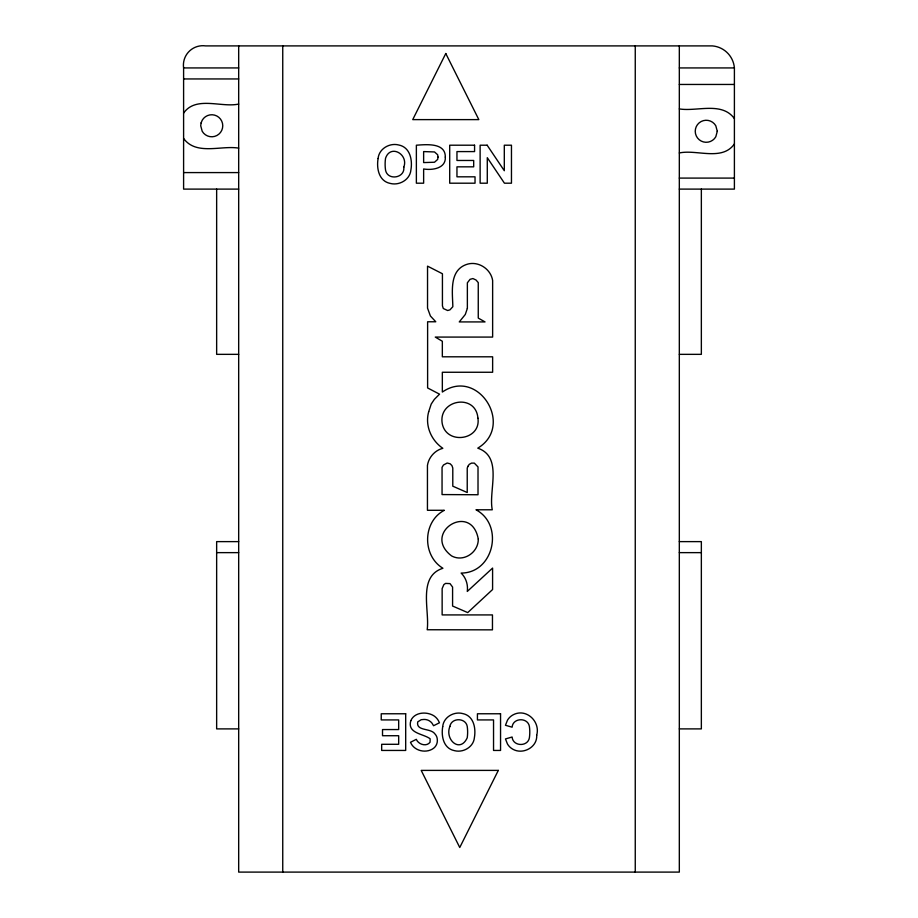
<?xml version="1.0" encoding="UTF-8"?>
<svg xmlns="http://www.w3.org/2000/svg" width="918" height="918" viewBox="0 0 918 918"><rect width="100%" height="100%" fill="white"/><g stroke="black" fill="none" stroke-linecap="round" stroke-linejoin="round"><path stroke-width="1.38" d="M183.6 113.109C195.832 95.564 221.422 107.876 238.68 104.067M734.4 143.931C722.168 161.476 696.578 149.164 679.32 152.973M238.68 189.108L183.6 189.108L183.6 67.932L238.68 67.932M679.32 67.932L734.4 67.932L734.4 189.108L679.32 189.108M183.6 78.948L238.68 78.948M679.32 84.456L734.4 84.456M679.32 108.909C696.773 111.847 721.915 101.267 734.4 118.617M238.68 148.131C221.227 145.193 196.085 155.773 183.6 138.423M183.6 172.584L238.68 172.584M679.32 178.092L734.4 178.092M238.68 354.348L216.648 354.348L216.648 189.108M679.32 354.348L701.352 354.348L701.352 189.108M238.68 541.62L216.648 541.62L216.648 728.892L238.68 728.892M679.32 541.62L701.352 541.62L701.352 728.892L679.32 728.892M216.648 552.636L238.68 552.636M679.32 552.636L701.352 552.636M679.32 45.9L679.32 872.1L238.68 872.1L238.68 45.9M635.256 45.9L635.256 872.1M282.744 45.9L282.744 872.1M734.4 67.932A24.098 24.098 0 0 0 712.368 45.9L205.632 45.9A19.473 19.473 0 0 0 183.6 67.932M477.922 418.16C481.261 440.158 446.71 445.207 442.281 423.841C437.76 399.376 475.88 392.996 477.922 418.16M378.101 158.527C376.403 168.258 378.778 181.121 390.196 183.405C399.341 185.861 410.116 179.664 410.908 169.899C412.607 160.18 410.231 147.293 398.814 145.01C389.668 142.542 378.904 148.762 378.101 158.527M442.717 726.608C441.088 735.995 443.383 748.434 454.399 750.637C463.234 753.012 473.619 747.022 474.399 737.579C476.04 728.192 473.757 715.776 462.718 713.573C453.905 711.198 443.486 717.176 442.717 726.608M536.697 735.226C537.535 747.172 523.03 754.94 512.978 749.295A14.39 14.39 0 0 1 507.482 744.028L505.462 738.933L512.106 737.016C512.841 746.609 527.816 747.011 529.388 737.82A40.874 40.874 0 0 0 529.388 726.39C527.816 717.21 512.841 717.601 512.106 727.194L505.462 725.277L507.482 720.182A14.39 14.39 0 0 1 512.978 714.915C526.037 707.732 540.645 721.456 536.697 735.226M445.31 157.093C446.033 168.545 432.103 170.438 423.634 168.969L423.634 183.198L416.37 183.198L416.37 145.205C425.734 144.596 445.586 142.279 445.31 157.093M403.794 167.168C405.205 178.172 387.545 180.926 385.537 170.117A41.517 41.517 0 0 1 385.537 158.298C390.379 143.793 408.785 154.316 403.794 167.168M449.889 726.39C444.53 739.633 460.021 753.517 467.228 737.808A40.082 40.082 0 0 0 467.228 726.39C465.701 717.52 451.392 717.509 449.889 726.39M428.695 411.734C424.793 425.55 431.196 440.365 442.843 448.317C434.902 450.279 428.649 457.371 427.444 465.449L427.444 510.293L444.346 510.293C422.521 521.596 422.05 555.723 442.935 568.265C417.415 576.297 429.831 610.573 427.191 629.748L492.461 629.851L492.461 614.922L442.143 614.922L442.143 588.587L443.853 584.617L445.574 583.4L450.004 583.607L452.585 587.061L452.585 606.041L467.732 612.593L492.587 589.528L492.587 568.081L467.285 591.433C468.18 584.72 466.023 577.835 461.146 573.073C493.838 573.061 504.395 524.935 475.983 509.788L492.266 509.788C488.307 490.568 503.293 456.923 477.762 448.156C514.814 425.941 478.324 367.131 442.338 392.055L442.338 372.26L492.633 372.26L492.633 356.804L442.338 356.804L442.338 341.244L435.27 337.078L492.633 337.078L492.633 280.46C490.751 268.561 477.521 260.333 466.137 264.602C448.994 270.833 452.563 292.44 452.838 306.715L449.912 309.882L447.64 310.514L443.302 308.517L442.43 305.82L442.43 273.748L427.536 266.14L427.536 308.15L430.404 315.987L435.763 321.77L427.616 321.77L427.616 387.958L439.55 394.166L434.317 399.41L431.219 404.046L428.695 411.734M201.099 122.92L200.721 125.766L202.201 131.274A11.016 11.016 0 0 0 218.828 134.2A11.016 11.016 0 0 0 218.817 117.32A11.016 11.016 0 0 0 202.201 120.258L201.099 122.92M717.279 131.274L715.799 136.782A11.016 11.016 0 0 1 699.183 139.72A11.016 11.016 0 0 1 699.172 122.84A11.016 11.016 0 0 1 715.799 125.766L717.279 131.274M410.816 720.676C406.984 733.516 423.359 733.62 430.14 738.783L430.06 742.237C426.457 747.057 418.39 744.452 416.302 739.334L410.495 742.283C414.052 751.073 426.239 753.781 433.652 748.239A9.719 9.719 0 0 0 437.358 740.401L437.197 738.508A8.905 8.905 0 0 0 434.822 733.803C430.657 727.825 415.831 731.405 417.724 721.892L421.19 719.712L424.105 719.437A9.777 9.777 0 0 1 431.953 723.097L433.571 725.725L439.458 722.776L438.391 720.607A14.619 14.619 0 0 0 433.617 715.638C426.445 711.312 414.385 712.116 410.816 720.676M438.047 157.093L437.656 159.422L434.512 162.234L423.634 162.589L423.634 151.585L434.512 151.952L437.656 154.752L438.047 157.093M478.278 539.061C478.53 552.384 463.624 562.527 451.61 555.929C421.201 532.956 471.278 501.171 478.278 539.061M467.365 308.368L465.3 314.472L459.275 321.92L485.037 321.92L478.255 318.098L478.255 282.606L476.04 280.013L472.908 278.556L470.073 279.324L467.365 282.813L467.365 308.368M468.042 466.218L467.228 468.054L467.228 492.53L452.792 486.184L452.792 468.054L451.931 465.564L450.141 463.785L447.192 463.028L443.474 465.001L442.051 467.331L442.051 494.572L478.014 494.745L478.014 466.929L474.319 463.12L471.485 463.12L469.19 464.405L468.042 466.218M445.781 53.519L412.733 119.615L478.829 119.615L445.781 53.519M498.313 770.397L459.757 847.509L421.201 770.397L498.313 770.397M474.572 145.205L449.705 145.205L449.705 183.198L475.031 183.198L475.031 176.818L456.957 176.818L456.957 166.835L473.688 166.835L473.688 160.466L456.957 160.466L456.957 151.585L474.572 151.585L474.572 145.205M487.148 145.205L480.125 145.205L480.125 183.198L487.286 183.198L487.286 157.689L504.441 183.198L511.464 183.198L511.464 145.205L504.303 145.205L504.303 170.725L487.148 145.205M405.687 713.768L381.234 713.768L381.234 719.919L398.676 719.919L398.676 729.558L382.519 729.558L382.519 735.72L398.676 735.72L398.676 744.291L381.67 744.291L381.67 750.442L405.687 750.442L405.687 713.768M500.551 713.768L477.429 713.768L477.429 719.919L493.54 719.919L493.54 750.442L500.551 750.442L500.551 713.768"/></g></svg>
